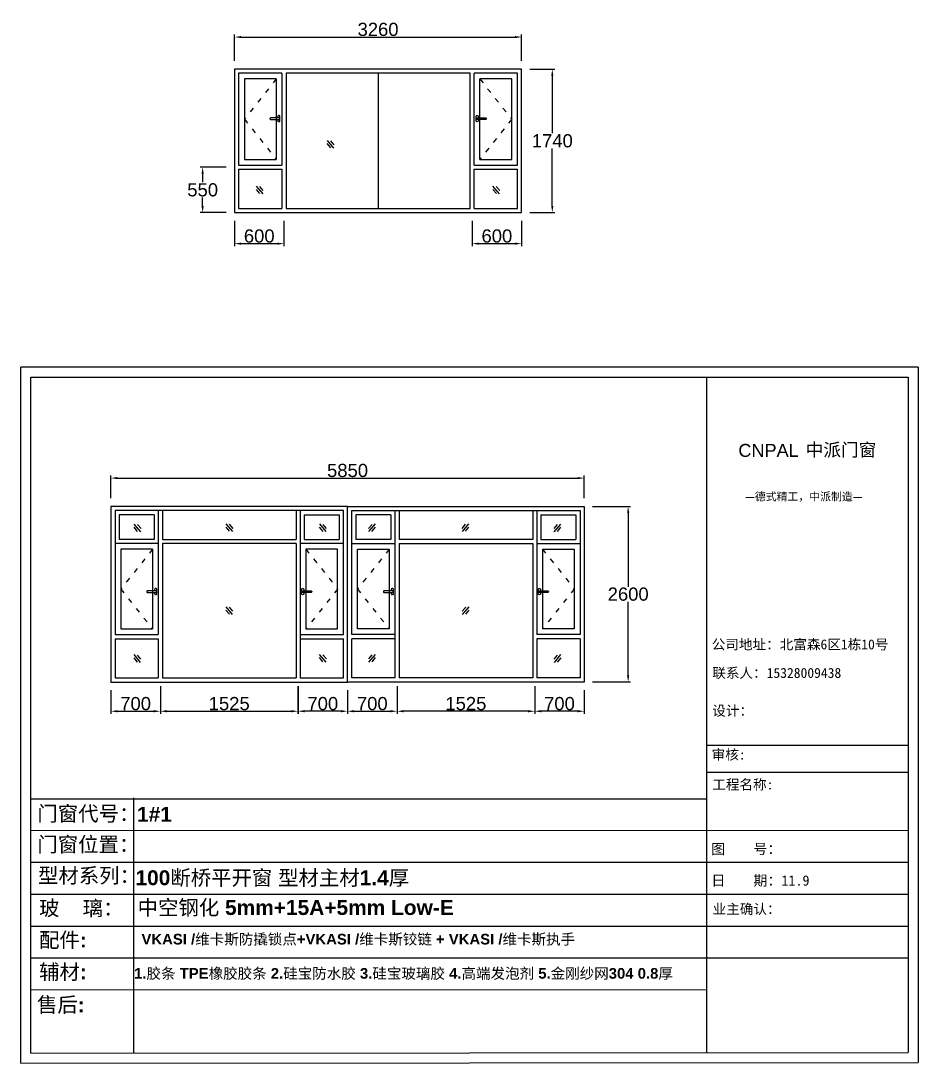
# Model space of a CAD drawing. Header units: inches. Extents: x -138455 to 599497, y -747149 to 13167.
# Drawn here: x 140446 to 151328, y -505226 to -492583 of the extents above; entities that cross this region are included whole.
import ezdxf

# ---------------------------------------------------------------- set-up
doc = ezdxf.new("R2010")
doc.units = ezdxf.units.IN
doc.header["$MEASUREMENT"] = 0
doc.header["$PDMODE"] = 35
doc.header["$PDSIZE"] = -3
doc.linetypes.add('ACAD_ISO03W100', pattern=[30, 12, -18])
doc.layers.add('0 @ 1', color=7, linetype='Continuous')
doc.styles.add('Annotative', font='arialbd.ttf')
doc.styles.add('MtXpl_', font='')
doc.styles.get("Standard").update_dxf_attribs({"font": 'arial.ttf'})
doc.styles.get('MtXpl_').set_extended_font_data('SimSun')
doc.dimstyles.get("Standard").update_dxf_attribs({"dimtxt": 80, "dimasz": 70, "dimexe": 40, "dimexo": 80, "dimgap": 0, "dimtad": 1, "dimtih": 1, "dimtoh": 1, "dimdec": 0, "dimzin": 0, "dimdsep": 46, "dimtxsty": 'Standard', "dimcen": 0.09, "dimadec": 0, "dimazin": 0, "dimtfac": 1, "dimtdec": 0, "dimtofl": 0, "dimtmove": 0, "dimatfit": 3, "dimfxl": 0, "dimtolj": 1, "dimtzin": 0, "dimarcsym": 0})

# ---------------------------------------------------------------- blocks, each defined once
blk = doc.blocks.new('123as')
at = {"color": 0}
for p, q in [((90189, 51387), (90252, 51462)), ((90194, 51330), (90312, 51470)), ((90251, 51335), (90314, 51410))]:
    blk.add_line(p, q, dxfattribs=at)
blk = doc.blocks.new('dzcs')
blk.add_lwpolyline([(142182, -3328), (142182, -3342, 0.414214), (142196, -3355), (142196, -3355, 0.414214), (142209, -3342), (142209, -3294, 0.414214), (142196, -3280), (142196, -3280, 0.414214), (142182, -3294), (142182, -3308)], format="xyb")
blk.add_lwpolyline([(142096, -3328), (142196, -3328, 0.414214), (142206, -3318), (142206, -3318, 0.414214), (142196, -3308), (142096, -3308, 0.414214), (142086, -3318), (142086, -3318, 0.414214)], format="xyb", close=True)
blk = doc.blocks.new('*D2259')
at = {"color": 0, "lineweight": -2, "transparency": 16777216}
for p, q in [((141538, -498373), (141538, -498100)), ((141618, -498130), (147198, -498130)), ((147278, -498373), (147278, -498100))]:
    blk.add_line(p, q, dxfattribs=at)
at = {"color": 0, "transparency": 16777216}
for points in [[(141618, -498116), (141618, -498143), (141538, -498130)], [(147198, -498116), (147198, -498143), (147278, -498130)]]:
    blk.add_solid(points, dxfattribs=at)
at = {"layer": 'Defpoints', "color": 0, "transparency": 16777216}
for p in [(147278, -498130), (141538, -498473), (147278, -498473)]:
    blk.add_point(p, dxfattribs=at)
at = {"color": 0, "transparency": 16777216, "insert": (144408, -498038), "char_height": 160, "width": 477.27, "attachment_point": 5}
blk.add_mtext('\\A1;5850', dxfattribs=at)
blk = doc.blocks.new('*D2260')
at = {"color": 0, "lineweight": -2, "transparency": 16777216}
for p, q in [((147378, -498473), (147841, -498473)), ((147811, -498553), (147811, -499447)), ((147811, -500523), (147811, -499630)), ((147378, -500603), (147841, -500603))]:
    blk.add_line(p, q, dxfattribs=at)
at = {"color": 0, "transparency": 16777216}
for points in [[(147798, -498553), (147824, -498553), (147811, -498473)], [(147798, -500523), (147824, -500523), (147811, -500603)]]:
    blk.add_solid(points, dxfattribs=at)
at = {"layer": 'Defpoints', "color": 0, "transparency": 16777216}
for p in [(147278, -498473), (147278, -500603), (147811, -500603)]:
    blk.add_point(p, dxfattribs=at)
at = {"color": 0, "transparency": 16777216, "insert": (147811, -499538), "char_height": 160, "attachment_point": 5}
blk.add_mtext('\\A1;2600', dxfattribs=at)
blk = doc.blocks.new('*D2261')
at = {"color": 0, "lineweight": -2, "transparency": 16777216}
for p, q in [((142138, -500653), (142138, -500988)), ((141538, -500703), (141538, -500988)), ((141618, -500958), (142058, -500958))]:
    blk.add_line(p, q, dxfattribs=at)
at = {"color": 0, "transparency": 16777216}
for points in [[(141618, -500944), (141618, -500971), (141538, -500958)], [(142058, -500944), (142058, -500971), (142138, -500958)]]:
    blk.add_solid(points, dxfattribs=at)
at = {"layer": 'Defpoints', "color": 0, "transparency": 16777216}
for p in [(141538, -500603), (142138, -500553), (142138, -500958)]:
    blk.add_point(p, dxfattribs=at)
at = {"color": 0, "transparency": 16777216, "insert": (141838, -500866), "char_height": 160, "attachment_point": 5}
blk.add_mtext('\\A1;700', dxfattribs=at)
blk = doc.blocks.new('*D2262')
at = {"color": 0, "lineweight": -2, "transparency": 16777216}
for p, q in [((142138, -500653), (142138, -500988)), ((143807, -500653), (143807, -500988)), ((142218, -500958), (143727, -500958))]:
    blk.add_line(p, q, dxfattribs=at)
at = {"color": 0, "transparency": 16777216}
for points in [[(142218, -500944), (142218, -500971), (142138, -500958)], [(143727, -500944), (143727, -500971), (143807, -500958)]]:
    blk.add_solid(points, dxfattribs=at)
at = {"layer": 'Defpoints', "color": 0, "transparency": 16777216}
for p in [(142138, -500553), (143807, -500553), (143807, -500958)]:
    blk.add_point(p, dxfattribs=at)
at = {"color": 0, "transparency": 16777216, "insert": (142973, -500866), "char_height": 160, "width": 431.87, "attachment_point": 5}
blk.add_mtext('\\A1;1525', dxfattribs=at)
blk = doc.blocks.new('*D2263')
at = {"color": 0, "lineweight": -2, "transparency": 16777216}
for p, q in [((143808, -500653), (143808, -500988)), ((144408, -500703), (144408, -500988)), ((144328, -500958), (143888, -500958))]:
    blk.add_line(p, q, dxfattribs=at)
at = {"color": 0, "transparency": 16777216}
for points in [[(143888, -500944), (143888, -500971), (143808, -500958)], [(144328, -500944), (144328, -500971), (144408, -500958)]]:
    blk.add_solid(points, dxfattribs=at)
at = {"layer": 'Defpoints', "color": 0, "transparency": 16777216}
for p in [(143808, -500553), (144408, -500603), (143808, -500958)]:
    blk.add_point(p, dxfattribs=at)
at = {"color": 0, "transparency": 16777216, "insert": (144108, -500866), "char_height": 160, "attachment_point": 5}
blk.add_mtext('\\A1;700', dxfattribs=at)
blk = doc.blocks.new('*D2266')
at = {"color": 0, "lineweight": -2, "transparency": 16777216}
for p, q in [((146678, -500653), (146678, -500988)), ((147278, -500703), (147278, -500988)), ((147198, -500958), (146758, -500958))]:
    blk.add_line(p, q, dxfattribs=at)
at = {"color": 0, "transparency": 16777216}
for points in [[(146758, -500944), (146758, -500971), (146678, -500958)], [(147198, -500944), (147198, -500971), (147278, -500958)]]:
    blk.add_solid(points, dxfattribs=at)
at = {"layer": 'Defpoints', "color": 0, "transparency": 16777216}
for p in [(146678, -500553), (147278, -500603), (146678, -500958)]:
    blk.add_point(p, dxfattribs=at)
at = {"color": 0, "transparency": 16777216, "insert": (146978, -500866), "char_height": 160, "attachment_point": 5}
blk.add_mtext('\\A1;700', dxfattribs=at)
blk = doc.blocks.new('*D2264')
at = {"color": 0, "lineweight": -2, "transparency": 16777216}
for p, q in [((145009, -500653), (145009, -500988)), ((146678, -500653), (146678, -500988)), ((146598, -500958), (145089, -500958))]:
    blk.add_line(p, q, dxfattribs=at)
at = {"color": 0, "transparency": 16777216}
for points in [[(145089, -500944), (145089, -500971), (145009, -500958)], [(146598, -500944), (146598, -500971), (146678, -500958)]]:
    blk.add_solid(points, dxfattribs=at)
at = {"layer": 'Defpoints', "color": 0, "transparency": 16777216}
for p in [(145009, -500553), (146678, -500553), (145009, -500958)]:
    blk.add_point(p, dxfattribs=at)
at = {"color": 0, "transparency": 16777216, "insert": (145843, -500866), "char_height": 160, "width": 431.87, "attachment_point": 5}
blk.add_mtext('\\A1;1525', dxfattribs=at)
blk = doc.blocks.new('*D2265')
at = {"color": 0, "lineweight": -2, "transparency": 16777216}
for p, q in [((145008, -500653), (145008, -500988)), ((144408, -500703), (144408, -500988)), ((144488, -500958), (144928, -500958))]:
    blk.add_line(p, q, dxfattribs=at)
at = {"color": 0, "transparency": 16777216}
for points in [[(144488, -500944), (144488, -500971), (144408, -500958)], [(144928, -500944), (144928, -500971), (145008, -500958)]]:
    blk.add_solid(points, dxfattribs=at)
at = {"layer": 'Defpoints', "color": 0, "transparency": 16777216}
for p in [(144408, -500603), (145008, -500553), (145008, -500958)]:
    blk.add_point(p, dxfattribs=at)
at = {"color": 0, "transparency": 16777216, "insert": (144708, -500866), "char_height": 160, "attachment_point": 5}
blk.add_mtext('\\A1;700', dxfattribs=at)
blk = doc.blocks.new('*D2267')
at = {"color": 0, "lineweight": -2, "transparency": 16777216}
for p, q in [((143037, -493069), (143037, -492750)), ((143117, -492780), (146439, -492780)), ((146519, -493069), (146519, -492750))]:
    blk.add_line(p, q, dxfattribs=at)
at = {"color": 0, "transparency": 16777216}
for points in [[(143117, -492767), (143117, -492793), (143037, -492780)], [(146439, -492767), (146439, -492793), (146519, -492780)]]:
    blk.add_solid(points, dxfattribs=at)
at = {"layer": 'Defpoints', "color": 0, "transparency": 16777216}
for p in [(146519, -492780), (143037, -493169), (146519, -493169)]:
    blk.add_point(p, dxfattribs=at)
at = {"color": 0, "transparency": 16777216, "insert": (144778, -492688), "char_height": 160, "attachment_point": 5}
blk.add_mtext('\\A1;3260', dxfattribs=at)
blk = doc.blocks.new('*D2268')
at = {"color": 0, "lineweight": -2, "transparency": 16777216}
for p, q in [((146619, -493169), (146921, -493169)), ((146891, -493249), (146891, -493947)), ((146891, -494829), (146891, -494130)), ((146619, -494909), (146921, -494909))]:
    blk.add_line(p, q, dxfattribs=at)
at = {"color": 0, "transparency": 16777216}
for points in [[(146878, -493249), (146904, -493249), (146891, -493169)], [(146878, -494829), (146904, -494829), (146891, -494909)]]:
    blk.add_solid(points, dxfattribs=at)
at = {"layer": 'Defpoints', "color": 0, "transparency": 16777216}
for p in [(146519, -493169), (146519, -494909), (146891, -494909)]:
    blk.add_point(p, dxfattribs=at)
at = {"color": 0, "transparency": 16777216, "insert": (146891, -494039), "char_height": 160, "attachment_point": 5}
blk.add_mtext('\\A1;1740', dxfattribs=at)
blk = doc.blocks.new('*D2271')
at = {"color": 0, "lineweight": -2, "transparency": 16777216}
for p, q in [((143037, -495009), (143037, -495316)), ((143637, -495009), (143637, -495316)), ((143117, -495286), (143557, -495286))]:
    blk.add_line(p, q, dxfattribs=at)
at = {"color": 0, "transparency": 16777216}
for points in [[(143117, -495273), (143117, -495299), (143037, -495286)], [(143557, -495273), (143557, -495299), (143637, -495286)]]:
    blk.add_solid(points, dxfattribs=at)
at = {"layer": 'Defpoints', "color": 0, "transparency": 16777216}
for p in [(143037, -494909), (143637, -494909), (143637, -495286)]:
    blk.add_point(p, dxfattribs=at)
at = {"color": 0, "transparency": 16777216, "insert": (143337, -495194), "char_height": 160, "attachment_point": 5}
blk.add_mtext('\\A1;600', dxfattribs=at)
blk = doc.blocks.new('*D2269')
at = {"color": 0, "lineweight": -2, "transparency": 16777216}
for p, q in [((145919, -495009), (145919, -495316)), ((146519, -495009), (146519, -495316)), ((145999, -495286), (146439, -495286))]:
    blk.add_line(p, q, dxfattribs=at)
at = {"color": 0, "transparency": 16777216}
for points in [[(145999, -495273), (145999, -495299), (145919, -495286)], [(146439, -495273), (146439, -495299), (146519, -495286)]]:
    blk.add_solid(points, dxfattribs=at)
at = {"layer": 'Defpoints', "color": 0, "transparency": 16777216}
for p in [(145919, -494909), (146519, -494909), (146519, -495286)]:
    blk.add_point(p, dxfattribs=at)
at = {"color": 0, "transparency": 16777216, "insert": (146219, -495194), "char_height": 160, "attachment_point": 5}
blk.add_mtext('\\A1;600', dxfattribs=at)
blk = doc.blocks.new('*D2270')
at = {"color": 0, "lineweight": -2, "transparency": 16777216}
for p, q in [((142937, -494359), (142621, -494359)), ((142651, -494439), (142651, -494542)), ((142651, -494829), (142651, -494725)), ((142937, -494909), (142621, -494909))]:
    blk.add_line(p, q, dxfattribs=at)
at = {"color": 0, "transparency": 16777216}
for points in [[(142637, -494439), (142664, -494439), (142651, -494359)], [(142637, -494829), (142664, -494829), (142651, -494909)]]:
    blk.add_solid(points, dxfattribs=at)
at = {"layer": 'Defpoints', "color": 0, "transparency": 16777216}
for p in [(143037, -494359), (142651, -494909), (143037, -494909)]:
    blk.add_point(p, dxfattribs=at)
at = {"color": 0, "transparency": 16777216, "insert": (142651, -494634), "char_height": 160, "attachment_point": 5}
blk.add_mtext('\\A1;550', dxfattribs=at)

msp = doc.modelspace()

# ---------------------------------------------------------------- linework, layer by layer
for p, q in [((146519, -493168.6), (143037.1, -493168.6)), ((143037.1, -493168.6), (143037.1, -494908.6)), ((146519, -494908.6), (146519, -493168.6)), ((143612.1, -493218.6), (143087.1, -493218.6)), ((143087.1, -493218.6), (143087.1, -494333.6)), ((143542.1, -493288.6), (143157.1, -493288.6)), ((143157.1, -493288.6), (143157.1, -494263.6)), ((143542.1, -493288.6), (143542.1, -494263.6)), ((143612.1, -493218.6), (143612.1, -494333.6)), ((145894, -493218.6), (143662.1, -493218.6)), ((143662.1, -493218.6), (143662.1, -494858.6)), ((144778.1, -493218.6), (144778.1, -494858.6)), ((145894, -494858.6), (145894, -493218.6)), ((146469, -493218.6), (145944, -493218.6)), ((145944, -494333.6), (145944, -493218.6)), ((146399, -493288.6), (146014, -493288.6)), ((146014, -494263.6), (146014, -493288.6)), ((146399, -494263.6), (146399, -493288.6)), ((146469, -494333.6), (146469, -493218.6)), ((143087.1, -494333.6), (143612.1, -494333.6)), ((143157.1, -494263.6), (143542.1, -494263.6)), ((145944, -494333.6), (146469, -494333.6)), ((146014, -494263.6), (146399, -494263.6)), ((143087.1, -494383.6), (143087.1, -494858.6)), ((143087.1, -494383.6), (143612.1, -494383.6)), ((143612.1, -494383.6), (143612.1, -494858.6)), ((145944, -494383.6), (146469, -494383.6)), ((145944, -494858.6), (145944, -494383.6)), ((146469, -494858.6), (146469, -494383.6)), ((143037.1, -494908.6), (146519, -494908.6)), ((143087.1, -494858.6), (143612.1, -494858.6)), ((143662.1, -494858.6), (145894, -494858.6)), ((145944, -494858.6), (146469, -494858.6)), ((151327.6, -496786), (140446.3, -496786)), ((140446.3, -505226.5), (140446.3, -496786)), ((151327.6, -496786), (151327.6, -505219.5)), ((140567.2, -496906.4), (151207.1, -496906.4)), ((140567.2, -505105.5), (140567.2, -496906.4)), ((148761.4, -496906.4), (148761.4, -505099.1)), ((151207.1, -496906.4), (151207.1, -505098.7)), ((144408.1, -498473.5), (141538.1, -498473.5)), ((141538.1, -498473.5), (141538.1, -500603.5)), ((144408.1, -500603.5), (144408.1, -498473.5)), ((144408.1, -500603.5), (144408.1, -498473.5)), ((144408.1, -498473.5), (147278.1, -498473.5)), ((147278.1, -498473.5), (147278.1, -500603.5)), ((144358.1, -498523.5), (141588.1, -498523.5)), ((141588.1, -498523.5), (141588.1, -500028.5)), ((141638.1, -498573.5), (141638.1, -498873.5)), ((142063.1, -498573.5), (141638.1, -498573.5)), ((142063.1, -498573.5), (142063.1, -498873.5)), ((142113.1, -498523.5), (142113.1, -500028.5)), ((142163.1, -498523.5), (142163.1, -498873.5)), ((143783.1, -498523.5), (143783.1, -498873.5)), ((143833.1, -498523.5), (143833.1, -500553.5)), ((143883.1, -498573.5), (144308.1, -498573.5)), ((143883.1, -498573.5), (143883.1, -498873.5)), ((144308.1, -498573.5), (144308.1, -498873.5)), ((144358.1, -500028.5), (144358.1, -498523.5)), ((144458.1, -500028.5), (144458.1, -498523.5)), ((144458.1, -498523.5), (147228.1, -498523.5)), ((144933.1, -498573.5), (144508.1, -498573.5)), ((144508.1, -498573.5), (144508.1, -498873.5)), ((144933.1, -498573.5), (144933.1, -498873.5)), ((144983.1, -498523.5), (144983.1, -500553.5)), ((145033.1, -498523.5), (145033.1, -498873.5)), ((146653.1, -498523.5), (146653.1, -498873.5)), ((146703.1, -498523.5), (146703.1, -500028.5)), ((146753.1, -498573.5), (147178.1, -498573.5)), ((146753.1, -498573.5), (146753.1, -498873.5)), ((147178.1, -498573.5), (147178.1, -498873.5)), ((147228.1, -498523.5), (147228.1, -500028.5)), ((142063.1, -498873.5), (141638.1, -498873.5)), ((142163.1, -498873.5), (143783.1, -498873.5)), ((143883.1, -498873.5), (144308.1, -498873.5)), ((144933.1, -498873.5), (144508.1, -498873.5)), ((146653.1, -498873.5), (145033.1, -498873.5)), ((146753.1, -498873.5), (147178.1, -498873.5)), ((142113.1, -498923.5), (141588.1, -498923.5)), ((142043.1, -498993.5), (141658.1, -498993.5)), ((141658.1, -498993.5), (141658.1, -499958.5)), ((142043.1, -498993.5), (142043.1, -499958.5)), ((143783.1, -498923.5), (142163.1, -498923.5)), ((142163.1, -498923.5), (142163.1, -500553.5)), ((143783.1, -498923.5), (143783.1, -500553.5)), ((143833.1, -498923.5), (143833.1, -500028.5)), ((144358.1, -498923.5), (143833.1, -498923.5)), ((144288.1, -498993.5), (143903.1, -498993.5)), ((143903.1, -498993.5), (143903.1, -499958.5)), ((144288.1, -499958.5), (144288.1, -498993.5)), ((144458.1, -498923.5), (144983.1, -498923.5)), ((144528.1, -499958.5), (144528.1, -498993.5)), ((144528.1, -498993.5), (144913.1, -498993.5)), ((144913.1, -498993.5), (144913.1, -499958.5)), ((144983.1, -498923.5), (144983.1, -500028.5)), ((145033.1, -498923.5), (145033.1, -500553.5)), ((145033.1, -498923.5), (146653.1, -498923.5)), ((146653.1, -498923.5), (146653.1, -500553.5)), ((146703.1, -498923.5), (147228.1, -498923.5)), ((146773.1, -498993.5), (147158.1, -498993.5)), ((146773.1, -498993.5), (146773.1, -499958.5)), ((147158.1, -498993.5), (147158.1, -499958.5)), ((141588.1, -500028.5), (142113.1, -500028.5)), ((141658.1, -499958.5), (142043.1, -499958.5)), ((143833.1, -500028.5), (144358.1, -500028.5)), ((143903.1, -499958.5), (144288.1, -499958.5)), ((144983.1, -500028.5), (144458.1, -500028.5)), ((144913.1, -499958.5), (144528.1, -499958.5)), ((147228.1, -500028.5), (146703.1, -500028.5)), ((147158.1, -499958.5), (146773.1, -499958.5)), ((141588.1, -500078.5), (141588.1, -500553.5)), ((141588.1, -500078.5), (142113.1, -500078.5)), ((142113.1, -500078.5), (142113.1, -500553.5)), ((143833.1, -500078.5), (143833.1, -500553.5)), ((143833.1, -500078.5), (144358.1, -500078.5)), ((144358.1, -500553.5), (144358.1, -500078.5)), ((144458.1, -500553.5), (144458.1, -500078.5)), ((144983.1, -500078.5), (144458.1, -500078.5)), ((144983.1, -500078.5), (144983.1, -500553.5)), ((146703.1, -500078.5), (146703.1, -500553.5)), ((147228.1, -500078.5), (146703.1, -500078.5)), ((147228.1, -500078.5), (147228.1, -500553.5)), ((141538.1, -500603.5), (144408.1, -500603.5)), ((141588.1, -500553.5), (142113.1, -500553.5)), ((142163.1, -500553.5), (143783.1, -500553.5)), ((143833.1, -500553.5), (144358.1, -500553.5)), ((147278.1, -500603.5), (144408.1, -500603.5)), ((144983.1, -500553.5), (144458.1, -500553.5)), ((146653.1, -500553.5), (145033.1, -500553.5)), ((147228.1, -500553.5), (146703.1, -500553.5)), ((148761.4, -501371), (151207.1, -501371)), ((148761.4, -501694.8), (151207.1, -501694.8)), ((140566, -502018.6), (148761.4, -502018.6)), ((141811.8, -502009.2), (141812.3, -505096.8)), ((140566.2, -502404.5), (151207.1, -502401.9)), ((140566.5, -502790.5), (151207.1, -502787.9)), ((140566.7, -503176.8), (151207.1, -503176.8)), ((140566.7, -503563.3), (151207.1, -503563.3)), ((140566.9, -503949.9), (151207.3, -503949.9)), ((140566.9, -504337), (148761.4, -504333.5)), ((140567.2, -505105.5), (151207.1, -505098.7)), ((140446.3, -505226.5), (151327.6, -505219.5))]:
    msp.add_line(p, q)
at = {"linetype": 'ACAD_ISO03W100', "ltscale": 5}
for points in [[(143542.1, -493288.6), (143157.1, -493776.1), (143542.1, -494263.6)], [(146014, -493288.6), (146399, -493776.1), (146014, -494263.6)], [(142043.1, -498993.5), (141658.1, -499476), (142043.1, -499958.5)], [(143903.1, -498993.5), (144288.1, -499476), (143903.1, -499958.5)], [(144913.1, -498993.5), (144528.1, -499476), (144913.1, -499958.5)], [(146773.1, -498993.5), (147158.1, -499476), (146773.1, -499958.5)]]:
    msp.add_lwpolyline(points, dxfattribs=at)

# ---------------------------------------------------------------- block references
for p in [(1379.7, -490451.8), (-113.6, -496189.5), (2756.4, -496189.5)]:
    msp.add_blockref('dzcs', p)
at = {"xscale": -1}
for p in [(288176.3, -490451.8), (286059.8, -496189.5), (288929.8, -496189.5)]:
    msp.add_blockref('dzcs', p, dxfattribs=at)
at = {"yscale": 0.6684526412304121, "zscale": 0.6684526412304121}
for p, xscale in [((204533, -528438.1), -0.6684526412304121), ((203673.6, -528992.6), -0.6684526412304121), ((206541.2, -528992.6), -0.6684526412304121), ((202191.4, -533091.9), -0.6684526412304121), ((203306.3, -533089), -0.6684526412304121), ((204440.3, -533090.9), -0.6684526412304121), ((84375.9, -533090.9), 0.6684526412304121), ((85509.9, -533089), 0.6684526412304121), ((86624.8, -533091.9), 0.6684526412304121), ((203304, -534095), -0.6684526412304121), ((85512.2, -534095), 0.6684526412304121), ((202189.4, -534676.6), -0.6684526412304121), ((204438.8, -534672.8), -0.6684526412304121), ((84377.4, -534672.8), 0.6684526412304121), ((86626.8, -534676.6), 0.6684526412304121)]:
    msp.add_blockref('123as', p, dxfattribs=dict(at, xscale=xscale))

# ---------------------------------------------------------------- texts
msp.add_text('CNPAL', height=157.16).set_placement((149147.4, -497872.3))
at = {"style": 'MtXpl_'}
for s, height, p in [('中派门窗', 157.16, (149963.4, -497865.9)), ('—德式精工，中派制造—', 96.712, (149229.6, -498402.1)), ('公司地址：北富森6区1栋10号', 120.89, (148824.4, -500207.6)), ('联系人：15328009438', 120.89, (148830.9, -500553.2)), ('设计：', 120.89, (148831.1, -501012)), ('审核:', 120.89, (148823.4, -501544)), ('工程名称:', 120.89, (148830.6, -501907.1)), ('图    号：', 124.92, (148818.6, -502690.3)), ('日    期：11.9', 124.922, (148819, -503073)), ('业主确认：', 120.89, (148835.8, -503417.6))]:
    msp.add_text(s, height=height, dxfattribs=at).set_placement(p)
at = {"layer": '0 @ 1', "style": 'Annotative'}
for s, height, p in [('门窗代号：', 181.34, (140646.5, -502290.2)), ('1#1', 181.34, (141854.9, -502298.9)), ('门窗位置：', 181.34, (140646.5, -502663.8)), ('型材系列：', 181.34, (140654.1, -503041.2)), ('100断桥平开窗 型材主材1.4厚  ', 181.335, (141836.3, -503068.5)), ('玻    璃：', 181.34, (140666.8, -503436.9)), ('中空钢化 5mm+15A+5mm Low-E', 181.335, (141862.5, -503429)), ('配件:', 181.34, (140666.8, -503823.5)), ('VKASI /维卡斯防撬锁点+VKASI /维卡斯铰链 + VKASI /维卡斯执手', 129.111, (141908.8, -503787)), ('辅材:', 181.34, (140666.9, -504210)), ('1.胶条 TPE橡胶胶条 2.硅宝防水胶 3.硅宝玻璃胶 4.高端发泡剂 5.金刚纱网304 0.8厚  ', 129.111, (141819.5, -504202.2)), ('售后:', 181.34, (140642, -504608.3))]:
    msp.add_text(s, height=height, dxfattribs=at).set_placement(p)

# ---------------------------------------------------------------- dimensions: what is measured, and where the dimension line sits
for base, p1, p2, text, picture, middle in [((146519, -492780.1), (143037.1, -493168.6), (146519, -493168.6), '3260', '*D2267', (144778.1, -492688.3)), ((147278.1, -498129.7), (141538.1, -498473.5), (147278.1, -498473.5), '5850', '*D2259', (144408.1, -498038)), ((142138.1, -500957.5), (141538.1, -500603.5), (142138.1, -500553.5), '700', '*D2261', (141838.1, -500865.8)), ((143807.3, -500957.5), (142138.1, -500553.5), (143807.3, -500553.5), '1525', '*D2262', (142972.7, -500865.8)), ((145008.1, -500957.5), (144408.1, -500603.5), (145008.1, -500553.5), '700', '*D2265', (144708.1, -500865.8))]:
    dim = msp.add_linear_dim(base=base, p1=p1, p2=p2, text=text, dimstyle='Standard', override={"dimtxt": 160, "dimasz": 80, "dimexe": 30, "dimexo": 100, "dimgap": 10, "dimfxl": 100})
    dim.commit()
    dim.dimension.update_dxf_attribs({"geometry": picture, "text_midpoint": middle})
for base, p1, p2, picture, middle in [((146891, -494908.6), (146519, -493168.6), (146519, -494908.6), '*D2268', (146891, -494038.6)), ((142650.8, -494908.6), (143037.1, -494358.6), (143037.1, -494908.6), '*D2270', (142650.8, -494633.6))]:
    dim = msp.add_linear_dim(base=base, p1=p1, p2=p2, angle=90, dimstyle='Standard', override={"dimtxt": 160, "dimasz": 80, "dimexe": 30, "dimexo": 100, "dimgap": 10, "dimfxl": 100})
    dim.commit()
    dim.dimension.update_dxf_attribs({"geometry": picture, "text_midpoint": middle})
for base, p1, p2, picture, middle in [((143637.1, -495285.9), (143037.1, -494908.6), (143637.1, -494908.6), '*D2271', (143337.1, -495194.2)), ((146519, -495285.9), (145919, -494908.6), (146519, -494908.6), '*D2269', (146219, -495194.2))]:
    dim = msp.add_linear_dim(base=base, p1=p1, p2=p2, dimstyle='Standard', override={"dimtxt": 160, "dimasz": 80, "dimexe": 30, "dimexo": 100, "dimgap": 10, "dimfxl": 100})
    dim.commit()
    dim.dimension.update_dxf_attribs({"geometry": picture, "text_midpoint": middle})
for base, p1, p2, angle, text, picture, middle in [((147811.1, -500603.5), (147278.1, -498473.5), (147278.1, -500603.5), 90, '2600', '*D2260', (147811.1, -499538.5)), ((143808.1, -500957.5), (144408.1, -500603.5), (143808.1, -500553.5), 180, '700', '*D2263', (144108.1, -500865.8)), ((145008.9, -500957.5), (146678.1, -500553.5), (145008.9, -500553.5), 180, '1525', '*D2264', (145843.5, -500865.8)), ((146678.1, -500957.5), (147278.1, -500603.5), (146678.1, -500553.5), 180, '700', '*D2266', (146978.1, -500865.8))]:
    dim = msp.add_linear_dim(base=base, p1=p1, p2=p2, angle=angle, text=text, dimstyle='Standard', override={"dimtxt": 160, "dimasz": 80, "dimexe": 30, "dimexo": 100, "dimgap": 10, "dimfxl": 100})
    dim.commit()
    dim.dimension.update_dxf_attribs({"geometry": picture, "text_midpoint": middle})

doc.saveas('drawing.dxf')
